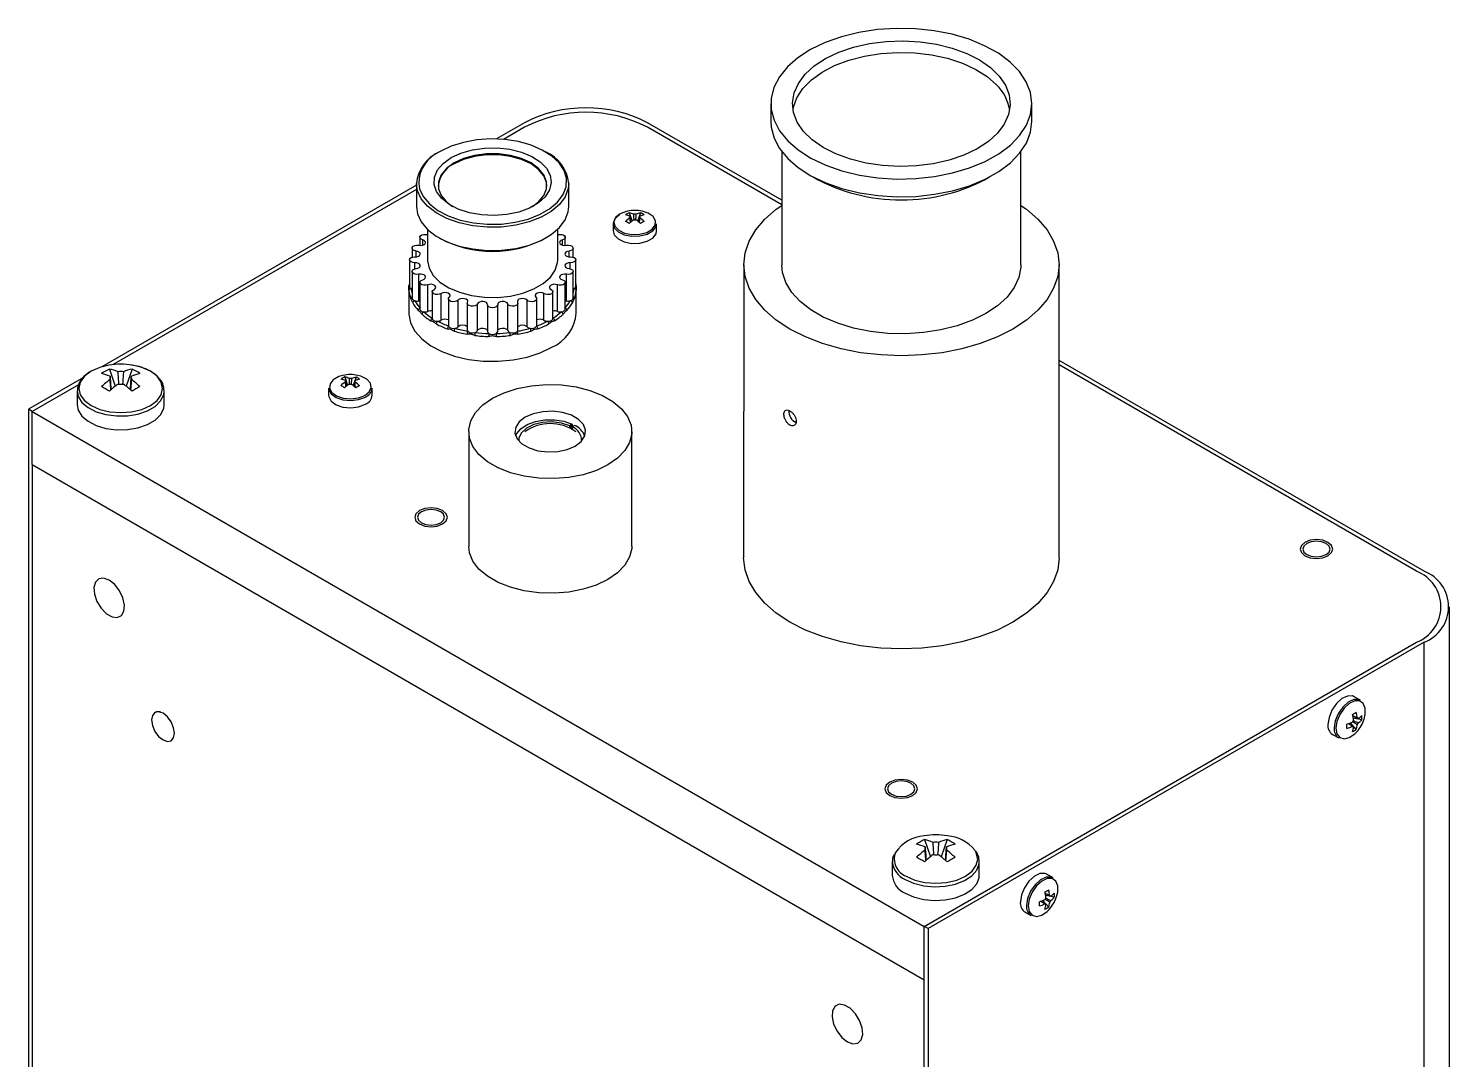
# Model space of a CAD drawing. Header units: millimetres. Extents: x 0 to 841, y 0 to 594.
# Drawn here: x 419.5 to 550.2, y 216.5 to 311.3 of the extents above; entities that cross this region are included whole.
import ezdxf

# ---------------------------------------------------------------- set-up
doc = ezdxf.new("R2010")
doc.units = ezdxf.units.MM

msp = doc.modelspace()

# ---------------------------------------------------------------- linework, layer by layer
at = {"color": 7, "linetype": 'Continuous', "lineweight": 25}
for p, q in [((487.772, 304.369), (487.772, 302.736)), ((511.772, 302.736), (511.772, 304.369)), ((465.11, 302.616), (462.528, 301.126)), ((465.11, 302.208), (463.172, 301.089)), ((465.11, 302.208), (463.172, 301.089)), ((488.772, 295.488), (476.424, 302.616)), ((488.772, 295.079), (476.424, 302.208)), ((488.772, 295.079), (476.424, 302.208)), ((488.772, 299.968), (488.772, 289.566)), ((510.772, 289.565), (510.772, 299.967)), ((455.183, 296.885), (426.237, 280.176)), ((455.183, 297.042), (455.183, 294.919)), ((469.183, 294.919), (469.183, 297.042)), ((455.183, 296.477), (427.304, 280.384)), ((455.183, 296.477), (427.304, 280.384)), ((474.748, 294.342), (475.01, 293.583)), ((475.78, 294.342), (475.518, 293.583)), ((456.183, 292.838), (456.183, 290.02)), ((468.183, 290.02), (468.183, 292.838)), ((473.264, 293.334), (473.264, 292.672)), ((477.264, 292.672), (477.264, 293.334)), ((455.495, 292.092), (455.495, 291.337)), ((468.871, 291.337), (468.871, 292.092)), ((454.777, 291.093), (454.777, 290.258)), ((469.588, 290.258), (469.588, 291.093)), ((454.533, 290.02), (454.533, 287.57)), ((454.777, 288.947), (454.777, 286.497)), ((469.588, 286.497), (469.588, 288.947)), ((469.833, 287.57), (469.833, 290.02)), ((485.272, 289.566), (485.271, 262.62)), ((514.271, 262.619), (514.272, 289.565)), ((455.398, 286.241), (455.398, 288.69)), ((455.495, 287.947), (455.495, 285.498)), ((456.225, 285.272), (456.225, 287.722)), ((468.14, 285.272), (468.14, 287.722)), ((468.871, 285.498), (468.871, 287.947)), ((468.967, 286.241), (468.968, 288.69)), ((454.483, 287.46), (454.483, 285.121)), ((455.398, 286.241), (455.495, 286.253)), ((456.636, 287.089), (456.636, 284.639)), ((457.459, 284.46), (457.459, 286.91)), ((458.123, 286.43), (458.123, 283.98)), ((459.014, 283.861), (459.014, 286.31)), ((465.352, 283.86), (465.352, 286.31)), ((466.243, 283.98), (466.243, 286.43)), ((466.907, 284.46), (466.907, 286.91)), ((467.73, 284.639), (467.73, 287.089)), ((468.871, 286.253), (468.967, 286.241)), ((469.883, 285.12), (469.883, 287.46)), ((459.855, 286.016), (459.855, 283.566)), ((460.785, 283.513), (460.785, 285.963)), ((461.713, 285.875), (461.713, 283.425)), ((462.652, 283.425), (462.652, 285.875)), ((463.581, 283.513), (463.581, 285.963)), ((464.511, 283.566), (464.511, 286.016)), ((426.948, 279.976), (427.49, 278.408)), ((429.026, 279.976), (428.484, 278.409)), ((547.842, 261.387), (514.272, 280.767)), ((547.134, 261.387), (514.272, 280.358)), ((547.134, 261.387), (514.272, 280.358)), ((424.554, 279.204), (419.502, 276.288)), ((424.103, 278.536), (419.855, 276.084)), ((424.103, 278.536), (419.855, 276.084)), ((448.605, 279.246), (448.856, 278.5)), ((449.638, 279.232), (449.363, 278.458)), ((423.987, 277.957), (423.987, 276.696)), ((431.987, 277.957), (431.985, 278.036)), ((431.987, 276.696), (431.987, 277.957)), ((447.101, 278.23), (447.101, 277.569)), ((451.101, 277.569), (451.101, 278.23)), ((419.502, 276.288), (419.5, 163.605)), ((419.855, 276.084), (419.502, 276.288)), ((419.855, 276.084), (501.879, 228.731)), ((419.855, 271.184), (419.855, 276.084)), ((469.505, 274.912), (469.28, 274.764)), ((469.28, 274.601), (469.28, 274.764)), ((469.505, 274.748), (469.28, 274.601)), ((469.505, 274.912), (469.505, 274.748)), ((469.506, 274.65), (469.73, 274.798)), ((469.506, 274.65), (469.506, 274.486)), ((459.985, 274.223), (459.985, 263.689)), ((474.985, 263.689), (474.985, 274.223)), ((419.855, 271.184), (419.854, 168.3)), ((419.855, 271.184), (501.879, 223.832)), ((549.477, 258.098), (549.477, 258.121)), ((550.183, 145.438), (550.185, 258.121)), ((501.879, 228.731), (547.134, 254.856)), ((501.879, 228.731), (547.134, 254.856)), ((547.842, 254.856), (502.233, 228.527)), ((547.84, 142.173), (547.842, 254.856)), ((541.99, 249.521), (541.417, 249.852)), ((541.605, 246.838), (541.078, 247.445)), ((542.121, 247.732), (541.332, 247.885)), ((539.417, 246.388), (539.99, 246.057)), ((501.901, 236.706), (502.443, 235.138)), ((503.979, 236.706), (503.437, 235.138)), ((498.94, 234.687), (498.94, 233.426)), ((498.94, 234.687), (498.941, 234.629)), ((506.94, 233.426), (506.94, 234.687)), ((513.705, 233.194), (513.132, 233.524)), ((513.837, 231.405), (513.048, 231.557)), ((511.133, 230.06), (511.705, 229.73)), ((513.32, 230.51), (512.794, 231.117)), ((501.878, 116.048), (501.879, 228.731)), ((502.233, 228.527), (501.879, 228.731)), ((502.233, 228.527), (502.231, 115.844))]:
    msp.add_line(p, q, dxfattribs=at)
at = {"color": 8, "linetype": 'Continuous', "lineweight": 25}
for p, q in [((476.424, 302.208), (476.424, 302.208)), ((468.948, 297.603), (468.799, 298.112)), ((455.757, 291.363), (455.757, 291.849)), ((468.609, 291.363), (468.609, 291.849)), ((455.155, 290.295), (455.155, 290.827)), ((469.21, 290.295), (469.21, 290.827)), ((455.033, 289.188), (455.033, 289.749)), ((469.332, 289.188), (469.332, 289.749)), ((547.134, 254.856), (547.134, 254.856))]:
    msp.add_line(p, q, dxfattribs=at)
at = {"color": 7, "linetype": 'Continuous', "lineweight": 25, "flags": 128}
for points in [[(491.424, 309.346), (490.258, 308.591), (489.294, 307.746), (488.554, 306.829), (488.053, 305.86), (487.802, 304.859), (487.806, 303.848), (488.065, 302.848), (488.574, 301.88), (489.321, 300.965), (490.291, 300.123), (491.463, 299.371), (492.812, 298.726), (494.309, 298.201), (495.923, 297.808), (497.619, 297.554), (499.361, 297.446), (501.111, 297.485), (502.833, 297.671), (504.49, 298), (506.046, 298.464), (507.469, 299.054), (508.727, 299.758), (509.795, 300.56), (510.649, 301.443), (511.271, 302.388), (511.648, 303.376), (511.772, 304.385), (511.64, 305.393), (511.256, 306.38), (510.626, 307.324), (509.765, 308.204), (508.691, 309.003), (507.427, 309.704), (506, 310.29), (504.441, 310.751), (502.781, 311.075), (501.058, 311.257), (499.307, 311.291), (497.566, 311.179), (495.872, 310.921), (494.261, 310.523), (492.768, 309.994), (491.424, 309.346)], [(492.808, 308.52), (494.019, 309.098), (495.371, 309.559), (496.832, 309.893), (498.365, 310.09), (499.932, 310.147), (501.496, 310.061), (503.017, 309.836), (504.459, 309.475), (505.785, 308.989), (506.963, 308.389), (507.964, 307.69), (508.763, 306.91), (509.34, 306.066), (509.683, 305.181), (509.781, 304.276), (509.632, 303.374), (509.241, 302.496), (508.617, 301.663), (507.775, 300.898), (506.736, 300.218), (505.525, 299.64), (504.173, 299.179), (502.712, 298.845), (501.179, 298.648), (499.612, 298.591), (498.048, 298.677), (496.527, 298.903), (495.085, 299.263), (493.759, 299.749), (492.581, 300.349), (491.581, 301.048), (490.781, 301.829), (490.204, 302.672), (489.862, 303.557), (489.763, 304.462), (489.912, 305.365), (490.303, 306.243), (490.927, 307.075), (491.769, 307.84), (492.808, 308.52)], [(489.809, 303.812), (489.85, 304.037), (490.167, 304.924), (490.721, 305.772), (491.497, 306.559), (492.477, 307.266), (493.637, 307.877), (494.948, 308.374), (496.378, 308.748), (497.891, 308.987), (499.45, 309.088), (501.018, 309.046), (502.555, 308.863), (504.023, 308.543), (505.387, 308.095), (506.612, 307.529), (507.669, 306.859), (508.531, 306.103)], [(487.772, 302.736), (487.806, 302.215), (488.065, 301.215), (488.574, 300.247), (489.321, 299.332), (490.291, 298.49), (491.463, 297.738), (492.812, 297.093), (494.309, 296.568), (495.923, 296.175), (497.619, 295.921), (499.361, 295.813), (501.111, 295.852), (502.833, 296.038), (504.49, 296.367), (506.046, 296.831), (507.469, 297.421), (508.727, 298.125), (509.795, 298.927), (510.649, 299.81), (511.271, 300.755), (511.648, 301.743), (511.772, 302.736)], [(468.799, 298.112), (468.751, 298.221), (468.299, 298.921), (467.627, 299.558), (466.757, 300.11), (465.722, 300.557), (464.559, 300.883), (463.311, 301.077), (462.021, 301.13), (460.737, 301.041), (459.506, 300.814), (458.371, 300.456), (457.375, 299.981)], [(458.364, 299.41), (459.275, 299.832), (460.321, 300.132), (461.454, 300.294), (462.621, 300.312), (463.768, 300.185), (464.841, 299.919), (465.789, 299.526), (466.569, 299.024), (467.143, 298.437), (467.486, 297.793), (467.581, 297.121), (467.423, 296.453), (467.021, 295.82), (466.392, 295.252), (465.566, 294.776), (464.582, 294.413), (463.486, 294.18), (462.329, 294.089), (461.165, 294.144), (460.049, 294.342), (459.033, 294.674), (458.163, 295.124), (457.482, 295.671), (457.021, 296.29), (456.801, 296.952), (456.832, 297.626), (457.114, 298.28), (457.633, 298.884), (458.364, 299.41)], [(465.855, 294.92), (466.416, 295.343), (466.902, 295.925), (467.151, 296.556), (467.151, 297.202), (466.902, 297.832), (466.416, 298.414), (465.718, 298.92), (464.843, 299.323), (463.834, 299.603), (462.743, 299.747), (461.623, 299.747), (460.531, 299.603), (459.523, 299.323), (458.647, 298.92)], [(467.183, 296.797), (467.151, 297.12), (466.902, 297.75), (466.416, 298.333), (465.718, 298.838), (464.843, 299.241), (463.834, 299.522), (462.743, 299.665), (461.623, 299.665), (460.531, 299.522), (459.523, 299.241), (458.647, 298.838)], [(458.647, 298.92), (457.949, 298.415), (457.463, 297.832), (457.214, 297.202), (457.214, 296.556), (457.463, 295.926), (457.949, 295.343), (458.511, 294.92)], [(455.389, 297.035), (455.477, 296.555), (455.812, 295.834), (456.376, 295.162), (457.151, 294.565), (458.108, 294.063), (459.212, 293.674), (460.423, 293.414), (461.698, 293.29), (462.99, 293.308), (464.253, 293.466), (465.442, 293.76), (466.512, 294.178), (467.426, 294.706), (468.151, 295.324), (468.66, 296.01), (468.935, 296.739), (468.966, 297.485), (468.948, 297.603)], [(455.183, 294.919), (455.28, 294.249), (455.624, 293.507), (456.206, 292.816), (457.003, 292.201), (457.988, 291.684), (459.124, 291.284), (460.371, 291.016), (461.683, 290.888), (463.014, 290.907), (464.314, 291.07), (465.538, 291.372), (466.64, 291.803), (467.581, 292.346), (468.327, 292.982), (468.85, 293.689), (469.133, 294.439), (469.183, 294.919)], [(473.85, 294.15), (473.435, 293.8), (473.266, 293.387), (473.368, 292.967), (473.725, 292.596), (474.291, 292.325), (474.988, 292.19), (475.722, 292.21), (476.394, 292.381), (476.914, 292.681), (477.211, 293.069), (477.264, 293.334)], [(510.772, 295.019), (511.275, 294.661), (512.329, 293.751), (513.168, 292.769), (513.778, 291.732), (514.148, 290.658), (514.272, 289.565), (514.148, 288.473), (513.778, 287.399), (513.168, 286.362), (512.329, 285.38), (511.275, 284.47), (510.025, 283.647), (508.599, 282.925), (507.022, 282.316), (505.321, 281.832), (503.525, 281.48), (501.664, 281.267), (499.772, 281.195), (497.879, 281.267), (496.019, 281.48), (494.223, 281.832), (492.522, 282.317), (490.945, 282.925), (489.519, 283.647), (488.268, 284.47), (487.214, 285.38), (486.376, 286.362), (485.766, 287.399), (485.396, 288.473), (485.272, 289.566), (485.396, 290.658), (485.766, 291.732), (486.376, 292.769), (487.214, 293.751), (488.268, 294.661), (488.772, 295.02)], [(455.398, 291.349), (455.572, 291.335), (455.743, 291.359), (455.886, 291.418), (455.983, 291.502), (456.019, 291.602), (455.988, 291.702), (455.897, 291.788), (455.757, 291.849)], [(455.757, 291.849), (455.606, 291.917), (455.515, 292.014), (455.498, 292.123), (455.558, 292.228), (455.685, 292.31), (455.858, 292.356), (456.048, 292.359), (456.183, 292.332)], [(468.183, 292.332), (468.317, 292.359), (468.508, 292.356), (468.681, 292.31), (468.808, 292.228), (468.868, 292.123), (468.851, 292.014), (468.759, 291.917), (468.609, 291.849), (468.609, 291.849)], [(468.609, 291.849), (468.469, 291.788), (468.377, 291.702), (468.347, 291.602), (468.383, 291.502), (468.479, 291.418), (468.623, 291.359), (468.794, 291.335), (468.968, 291.349)], [(473.264, 292.672), (473.368, 292.305), (473.725, 291.935), (474.291, 291.664), (474.988, 291.529), (475.722, 291.548), (476.394, 291.72), (476.914, 292.02), (477.211, 292.408), (477.264, 292.672)], [(455.033, 289.749), (454.844, 289.765), (454.681, 289.822), (454.572, 289.912), (454.533, 290.02), (454.572, 290.128), (454.681, 290.218), (454.844, 290.275), (455.033, 290.29)], [(455.155, 290.827), (454.98, 290.87), (454.848, 290.95), (454.783, 291.053), (454.793, 291.163), (454.879, 291.261), (455.026, 291.332), (455.209, 291.363), (455.398, 291.349)], [(455.033, 290.29), (455.207, 290.303), (455.362, 290.351), (455.474, 290.429), (455.529, 290.526), (455.519, 290.627), (455.446, 290.719), (455.318, 290.789), (455.155, 290.827)], [(469.21, 290.827), (469.047, 290.789), (468.92, 290.719), (468.846, 290.627), (468.836, 290.525), (468.891, 290.429), (469.004, 290.351), (469.158, 290.303), (469.332, 290.29)], [(468.968, 291.349), (469.157, 291.363), (469.34, 291.332), (469.486, 291.261), (469.572, 291.163), (469.583, 291.053), (469.517, 290.949), (469.386, 290.87), (469.21, 290.827)], [(469.332, 290.29), (469.521, 290.275), (469.684, 290.218), (469.794, 290.128), (469.833, 290.02), (469.794, 289.912), (469.684, 289.822), (469.521, 289.765), (469.332, 289.749)], [(455.398, 288.69), (455.209, 288.677), (455.026, 288.708), (454.879, 288.779), (454.793, 288.877), (454.783, 288.987), (454.848, 289.09), (454.98, 289.17), (455.155, 289.213)], [(455.155, 289.213), (455.318, 289.251), (455.446, 289.321), (455.519, 289.413), (455.529, 289.514), (455.474, 289.611), (455.362, 289.688), (455.207, 289.737), (455.033, 289.749)], [(456.183, 290.02), (456.185, 289.932), (456.338, 289.237), (456.731, 288.574), (457.347, 287.97), (458.16, 287.45), (459.139, 287.035), (460.242, 286.742), (461.425, 286.584), (462.638, 286.566), (463.833, 286.69), (464.961, 286.95), (465.974, 287.335), (466.833, 287.831), (467.501, 288.416), (467.951, 289.067), (468.165, 289.757), (468.183, 290.02)], [(469.332, 289.749), (469.158, 289.737), (469.004, 289.688), (468.891, 289.61), (468.836, 289.514), (468.846, 289.413), (468.92, 289.321), (469.047, 289.251), (469.21, 289.213)], [(469.21, 289.213), (469.386, 289.17), (469.517, 289.09), (469.583, 288.987), (469.572, 288.877), (469.486, 288.778), (469.34, 288.708), (469.157, 288.677), (468.968, 288.69)], [(510.772, 289.565), (510.764, 289.328), (510.58, 288.385), (510.155, 287.468), (509.497, 286.598), (508.622, 285.795), (507.55, 285.075), (506.304, 284.456), (504.912, 283.951), (503.405, 283.572), (501.817, 283.326), (500.183, 283.22), (498.54, 283.255), (496.925, 283.432), (495.373, 283.745), (493.92, 284.189), (492.597, 284.752), (491.434, 285.424), (490.458, 286.187), (489.69, 287.026), (489.147, 287.922), (488.841, 288.855), (488.772, 289.566)], [(455.757, 288.19), (455.897, 288.252), (455.988, 288.338), (456.019, 288.438), (455.983, 288.537), (455.886, 288.622), (455.743, 288.681), (455.572, 288.704), (455.398, 288.69)], [(456.225, 287.722), (456.048, 287.681), (455.858, 287.683), (455.685, 287.73), (455.558, 287.812), (455.498, 287.916), (455.515, 288.026), (455.606, 288.123), (455.757, 288.19)], [(456.796, 287.293), (456.904, 287.373), (456.954, 287.47), (456.938, 287.571), (456.859, 287.662), (456.728, 287.729), (456.563, 287.764), (456.387, 287.761), (456.225, 287.722)], [(468.14, 287.722), (467.978, 287.761), (467.803, 287.764), (467.638, 287.729), (467.507, 287.661), (467.428, 287.571), (467.412, 287.47), (467.462, 287.373), (467.57, 287.293)], [(468.609, 288.19), (468.759, 288.123), (468.851, 288.026), (468.868, 287.916), (468.808, 287.812), (468.681, 287.729), (468.508, 287.683), (468.317, 287.68), (468.14, 287.722)], [(468.968, 288.69), (468.794, 288.704), (468.623, 288.68), (468.479, 288.622), (468.383, 288.537), (468.347, 288.438), (468.377, 288.338), (468.469, 288.251), (468.609, 288.19)], [(457.459, 286.91), (457.306, 286.844), (457.121, 286.818), (456.933, 286.837), (456.773, 286.897), (456.669, 286.989), (456.636, 287.098), (456.681, 287.205), (456.796, 287.293)], [(458.202, 286.581), (458.271, 286.674), (458.275, 286.775), (458.214, 286.871), (458.098, 286.946), (457.941, 286.992), (457.766, 287.001), (457.597, 286.972), (457.459, 286.91)], [(459.014, 286.31), (458.896, 286.223), (458.729, 286.171), (458.539, 286.161), (458.358, 286.195), (458.215, 286.269), (458.135, 286.369), (458.131, 286.479), (458.202, 286.581)], [(459.88, 286.103), (459.904, 286.204), (459.863, 286.302), (459.762, 286.385), (459.615, 286.441), (459.443, 286.461), (459.27, 286.444), (459.12, 286.391), (459.014, 286.31)], [(465.352, 286.31), (465.246, 286.391), (465.096, 286.444), (464.923, 286.461), (464.751, 286.441), (464.604, 286.385), (464.503, 286.302), (464.462, 286.204), (464.486, 286.103)], [(466.163, 286.581), (466.235, 286.479), (466.23, 286.368), (466.15, 286.269), (466.008, 286.195), (465.827, 286.161), (465.637, 286.171), (465.469, 286.223), (465.352, 286.31)], [(466.907, 286.91), (466.768, 286.972), (466.6, 287.001), (466.425, 286.992), (466.268, 286.946), (466.151, 286.871), (466.091, 286.775), (466.095, 286.674), (466.163, 286.581)], [(467.57, 287.293), (467.685, 287.205), (467.729, 287.098), (467.697, 286.989), (467.592, 286.897), (467.433, 286.837), (467.245, 286.818), (467.059, 286.844), (466.907, 286.91)], [(454.483, 285.121), (454.485, 285.021), (454.639, 284.229), (455.036, 283.466), (455.663, 282.756), (456.499, 282.122), (457.518, 281.584), (458.687, 281.16), (459.968, 280.863), (461.321, 280.703), (462.701, 280.686), (464.064, 280.81), (465.367, 281.073), (466.568, 281.467), (467.627, 281.977)], [(455.495, 285.498), (455.497, 285.47), (455.517, 285.414), (455.558, 285.362), (455.616, 285.316), (455.69, 285.278), (455.776, 285.249), (455.87, 285.232)], [(460.785, 285.963), (460.71, 285.862), (460.572, 285.786), (460.393, 285.748), (460.203, 285.754), (460.032, 285.804), (459.91, 285.888), (459.856, 285.994), (459.88, 286.103)], [(461.714, 285.892), (461.693, 285.993), (461.609, 286.082), (461.474, 286.147), (461.307, 286.179), (461.131, 286.173), (460.972, 286.131), (460.851, 286.057), (460.785, 285.963)], [(462.651, 285.892), (462.625, 285.783), (462.526, 285.689), (462.37, 285.626), (462.183, 285.604), (461.996, 285.626), (461.84, 285.689), (461.741, 285.783), (461.714, 285.892)], [(463.581, 285.963), (463.515, 286.057), (463.394, 286.131), (463.234, 286.173), (463.059, 286.179), (462.892, 286.147), (462.757, 286.082), (462.673, 285.993), (462.651, 285.892)], [(464.486, 286.103), (464.509, 285.994), (464.455, 285.888), (464.333, 285.804), (464.163, 285.754), (463.972, 285.748), (463.793, 285.786), (463.655, 285.862), (463.581, 285.963)], [(468.495, 285.232), (468.589, 285.249), (468.676, 285.278), (468.749, 285.316), (468.808, 285.362), (468.848, 285.414), (468.868, 285.47), (468.871, 285.498)], [(456.636, 284.639), (456.641, 284.598), (456.666, 284.543), (456.711, 284.492), (456.773, 284.448), (456.85, 284.412), (456.939, 284.386), (457.035, 284.371), (457.134, 284.369)], [(460.785, 283.513), (460.851, 283.607), (460.972, 283.681), (461.131, 283.724), (461.307, 283.729), (461.474, 283.698), (461.609, 283.633), (461.693, 283.543), (461.713, 283.486)], [(462.652, 283.486), (462.673, 283.543), (462.757, 283.633), (462.892, 283.698), (463.059, 283.729), (463.234, 283.724), (463.393, 283.681), (463.515, 283.607), (463.581, 283.513)], [(467.232, 284.369), (467.331, 284.371), (467.427, 284.386), (467.515, 284.411), (467.592, 284.447), (467.654, 284.492), (467.699, 284.543), (467.724, 284.598), (467.73, 284.639)], [(425.262, 279.767), (424.65, 279.306), (424.265, 278.77), (424.133, 278.194), (424.265, 277.618), (424.65, 277.082), (425.262, 276.621), (426.06, 276.267), (426.99, 276.045), (427.987, 275.969), (428.984, 276.045), (429.914, 276.267), (430.712, 276.621), (431.324, 277.081), (431.709, 277.618), (431.84, 278.194), (431.709, 278.769), (431.324, 279.306), (430.712, 279.767), (429.914, 280.12), (429.061, 280.33)], [(426.913, 280.33), (426.06, 280.12), (425.262, 279.767)], [(462.182, 277.284), (463.247, 277.795), (464.456, 278.183), (465.768, 278.437), (467.139, 278.548), (468.521, 278.511), (469.868, 278.328), (471.135, 278.005), (472.276, 277.554), (473.255, 276.989), (474.037, 276.329), (474.596, 275.599), (474.913, 274.821), (474.977, 274.023), (474.786, 273.231), (474.346, 272.474), (473.673, 271.776), (472.788, 271.161), (471.724, 270.651), (470.514, 270.262), (469.202, 270.008), (467.831, 269.898), (466.449, 269.935), (465.102, 270.118), (463.836, 270.44), (462.694, 270.892), (461.715, 271.457), (460.933, 272.116), (460.374, 272.847), (460.057, 273.625), (459.993, 274.423), (460.184, 275.214), (460.624, 275.972), (461.298, 276.67), (462.182, 277.284)], [(447.101, 278.23), (447.114, 278.098), (447.332, 277.692), (447.788, 277.36), (448.421, 277.145), (449.146, 277.076), (449.866, 277.163), (450.482, 277.395)], [(447.101, 277.569), (447.114, 277.436), (447.331, 277.031), (447.788, 276.698), (448.421, 276.483), (449.146, 276.415), (449.866, 276.502), (450.482, 276.734)], [(423.987, 276.696), (424.083, 276.192), (424.423, 275.647), (424.986, 275.169), (425.739, 274.786), (426.632, 274.523), (427.61, 274.397), (428.613, 274.415), (429.575, 274.576), (430.438, 274.871), (431.147, 275.28), (431.658, 275.779), (431.938, 276.334), (431.987, 276.696)], [(469.783, 272.896), (470.338, 273.324), (470.661, 273.824), (470.727, 274.357), (470.53, 274.878), (470.087, 275.347), (469.433, 275.725), (468.621, 275.981), (467.717, 276.094), (466.794, 276.056), (465.927, 275.869), (465.187, 275.549), (464.633, 275.122), (464.309, 274.622), (464.243, 274.089), (464.44, 273.567), (464.883, 273.098), (465.537, 272.721), (466.349, 272.465), (467.253, 272.351), (468.176, 272.389), (469.043, 272.576), (469.783, 272.896)], [(464.31, 273.822), (464.393, 274.008), (464.776, 274.475), (465.366, 274.864), (466.117, 275.145), (466.973, 275.296), (467.868, 275.306), (468.734, 275.175), (469.505, 274.912)], [(469.28, 274.764), (468.517, 275.014), (467.659, 275.12), (466.785, 275.074), (465.975, 274.878), (465.303, 274.552), (464.832, 274.125), (464.603, 273.636), (464.588, 273.372)], [(457.586, 265.731), (457.912, 266.012), (458.026, 266.343), (457.912, 266.675), (457.586, 266.956), (457.1, 267.143), (456.526, 267.209), (455.952, 267.143), (455.465, 266.956), (455.14, 266.675), (455.026, 266.343), (455.14, 266.012), (455.465, 265.731), (455.952, 265.543), (456.526, 265.477), (457.1, 265.543), (457.586, 265.731)], [(457.41, 265.833), (457.681, 266.067), (457.776, 266.343), (457.681, 266.619), (457.41, 266.854), (457.004, 267.01), (456.526, 267.065), (456.047, 267.01), (455.642, 266.854), (455.371, 266.62), (455.276, 266.343), (455.371, 266.067), (455.642, 265.833), (456.047, 265.677), (456.526, 265.622), (457.004, 265.677), (457.41, 265.833)], [(539.003, 262.816), (539.328, 263.097), (539.442, 263.428), (539.328, 263.759), (539.003, 264.04), (538.516, 264.228), (537.942, 264.294), (537.368, 264.228), (536.881, 264.04), (536.556, 263.759), (536.442, 263.428), (536.556, 263.097), (536.881, 262.816), (537.368, 262.628), (537.942, 262.562), (538.516, 262.628), (539.003, 262.816)], [(538.826, 262.918), (539.097, 263.152), (539.192, 263.428), (539.097, 263.704), (538.826, 263.938), (538.42, 264.095), (537.942, 264.15), (537.464, 264.095), (537.058, 263.938), (536.787, 263.704), (536.692, 263.428), (536.787, 263.152), (537.058, 262.918), (537.464, 262.761), (537.942, 262.706), (538.42, 262.761), (538.826, 262.918)], [(474.985, 263.689), (474.977, 263.489), (474.786, 262.698), (474.346, 261.94), (473.672, 261.242), (472.788, 260.628), (471.723, 260.117), (470.514, 259.729), (469.202, 259.475), (467.831, 259.364), (466.449, 259.401), (465.101, 259.584), (463.835, 259.907), (462.694, 260.358), (461.715, 260.923), (460.933, 261.583), (460.374, 262.313), (460.057, 263.091), (459.985, 263.689)], [(514.271, 262.619), (514.147, 261.527), (513.777, 260.453), (513.168, 259.416), (512.329, 258.434), (511.275, 257.524), (510.025, 256.701), (508.599, 255.979), (507.021, 255.37), (505.32, 254.886), (503.524, 254.534), (501.664, 254.321), (499.771, 254.249), (497.879, 254.321), (496.019, 254.534), (494.223, 254.886), (492.521, 255.371), (490.944, 255.979), (489.518, 256.701), (488.268, 257.524), (487.214, 258.435), (486.375, 259.417), (485.766, 260.453), (485.396, 261.527), (485.271, 262.62), (485.271, 262.62)], [(426.926, 260.57), (426.415, 260.754), (425.973, 260.694), (425.66, 260.395), (425.518, 259.9), (425.566, 259.275), (425.797, 258.604), (426.181, 257.978), (426.666, 257.481), (427.186, 257.181), (427.67, 257.118), (428.055, 257.301), (428.286, 257.705), (428.334, 258.274), (428.192, 258.934), (427.879, 259.594), (427.437, 260.165), (426.926, 260.57)], [(541.417, 249.852), (541.269, 249.915), (540.804, 249.914), (540.286, 249.671), (539.786, 249.218), (539.372, 248.617), (539.098, 247.949), (539.003, 247.304)], [(430.815, 247.71), (430.896, 247.194), (431.126, 246.664), (431.47, 246.2), (431.876, 245.872), (432.281, 245.731), (432.626, 245.798), (432.856, 246.063), (432.936, 246.485), (432.856, 247), (432.626, 247.53), (432.281, 247.995), (431.876, 248.322), (431.47, 248.463), (431.126, 248.396), (430.896, 248.132), (430.815, 247.71)], [(430.815, 247.71), (430.896, 247.194), (431.126, 246.664), (431.47, 246.2), (431.876, 245.872), (432.281, 245.731), (432.626, 245.798), (432.856, 246.063), (432.936, 246.485), (432.856, 247), (432.626, 247.53), (432.281, 247.995), (431.876, 248.322), (431.47, 248.463), (431.126, 248.396), (430.896, 248.132), (430.815, 247.71)], [(541.99, 249.521), (541.842, 249.585), (541.377, 249.584), (540.859, 249.34), (540.359, 248.887), (539.944, 248.286), (539.671, 247.618), (539.575, 246.973)], [(500.819, 240.773), (501.144, 241.054), (501.258, 241.386), (501.144, 241.717), (500.819, 241.998), (500.332, 242.186), (499.758, 242.251), (499.184, 242.186), (498.698, 241.998), (498.372, 241.717), (498.258, 241.386), (498.372, 241.054), (498.698, 240.773), (499.184, 240.586), (499.758, 240.52), (500.332, 240.586), (500.819, 240.773)], [(498.874, 241.896), (498.603, 241.662), (498.508, 241.386), (498.603, 241.109), (498.874, 240.875), (499.28, 240.719), (499.758, 240.664), (500.237, 240.719), (500.642, 240.875), (500.913, 241.109), (501.008, 241.386), (500.913, 241.662), (500.642, 241.896), (500.237, 242.052), (499.758, 242.107), (499.28, 242.052), (498.874, 241.896)], [(500.112, 231.793), (500.904, 231.438), (501.824, 231.208), (502.815, 231.118), (503.813, 231.172), (504.756, 231.368), (505.585, 231.693), (506.249, 232.128), (506.704, 232.643), (506.922, 233.208), (506.94, 233.426)], [(513.132, 233.524), (512.985, 233.587), (512.52, 233.586), (512.002, 233.343), (511.502, 232.89), (511.087, 232.289), (510.814, 231.621), (510.718, 230.976)], [(513.705, 233.194), (513.558, 233.257), (513.092, 233.256), (512.575, 233.012), (512.075, 232.56), (511.66, 231.958), (511.387, 231.29), (511.291, 230.645)], [(494.808, 218.116), (495.319, 217.931), (495.761, 217.992), (496.074, 218.29), (496.216, 218.785), (496.168, 219.41), (495.937, 220.081), (495.553, 220.707), (495.068, 221.204), (494.548, 221.504), (494.064, 221.567), (493.68, 221.384), (493.448, 220.981), (493.4, 220.411), (493.542, 219.752), (493.855, 219.092), (494.297, 218.521), (494.808, 218.116)]]:
    msp.add_lwpolyline(points, dxfattribs=at)
at = {"color": 8, "linetype": 'Continuous', "lineweight": 25, "flags": 128}
for points in [[(469.183, 297.042), (469.133, 296.562), (468.85, 295.812), (468.327, 295.105), (467.581, 294.469), (466.64, 293.926), (465.538, 293.495), (464.314, 293.193), (463.014, 293.03), (461.683, 293.011), (460.371, 293.139), (459.124, 293.407), (457.988, 293.807), (457.003, 294.324), (456.206, 294.939), (455.624, 295.63), (455.28, 296.372), (455.183, 297.042)], [(473.901, 294.238), (473.5, 293.901), (473.338, 293.502), (473.436, 293.097), (473.781, 292.74), (474.326, 292.478), (474.998, 292.348), (475.706, 292.367), (476.354, 292.532), (476.855, 292.822), (477.141, 293.196), (477.174, 293.605), (476.949, 293.993), (476.496, 294.307), (475.942, 294.493)], [(474.586, 294.493), (474.485, 294.469), (473.901, 294.238)], [(448.423, 279.39), (448.049, 279.281), (447.536, 278.998), (447.235, 278.628), (447.185, 278.22), (447.395, 277.829), (447.835, 277.508), (448.445, 277.301), (449.145, 277.235), (449.838, 277.319), (450.432, 277.542), (450.432, 277.542)], [(450.432, 277.542), (450.847, 277.874), (451.025, 278.27), (450.944, 278.676), (450.613, 279.038), (450.079, 279.307), (449.779, 279.39)], [(423.987, 277.96), (424.083, 277.453), (424.423, 276.909), (424.986, 276.43), (425.739, 276.047), (426.632, 275.784), (427.61, 275.658), (428.613, 275.676), (429.575, 275.838), (430.438, 276.132), (431.147, 276.542), (431.658, 277.04), (431.938, 277.596), (431.987, 277.957)], [(542.333, 247.796), (542.432, 248.215), (542.432, 248.794), (542.251, 249.229), (541.913, 249.462), (541.464, 249.461), (540.965, 249.226), (540.483, 248.789), (540.083, 248.21), (539.82, 247.566), (539.728, 246.944), (539.728, 246.944)], [(539.728, 246.944), (539.82, 246.428), (540.083, 246.088), (540.483, 245.97), (540.965, 246.09), (541.464, 246.432), (541.656, 246.623)], [(500.215, 233.351), (501.014, 232.997), (501.943, 232.775), (502.94, 232.699), (503.938, 232.775), (504.867, 232.997), (505.665, 233.351), (506.277, 233.811), (506.662, 234.348), (506.794, 234.924), (506.662, 235.499), (506.528, 235.735)], [(500.112, 233.054), (500.904, 232.699), (501.824, 232.469), (502.815, 232.379), (503.813, 232.433), (504.756, 232.629), (505.585, 232.955), (506.249, 233.389), (506.704, 233.905), (506.922, 234.47), (506.94, 234.706)], [(514.048, 231.468), (514.147, 231.887), (514.147, 232.466), (513.966, 232.901), (513.629, 233.134), (513.18, 233.133), (512.681, 232.898), (512.199, 232.462), (511.799, 231.882), (511.535, 231.238), (511.443, 230.616), (511.443, 230.616)], [(511.443, 230.616), (511.535, 230.1), (511.799, 229.76), (512.199, 229.642), (512.681, 229.762), (513.18, 230.104), (513.371, 230.296)]]:
    msp.add_lwpolyline(points, dxfattribs=at)
at = {"color": 7, "linetype": 'Continuous', "lineweight": 25}
for centre, radius, start, end in [((505.583, 303.091), 4.214, 9.83925, 45.60515), ((470.767, 291.698), 12.296, 62.60922, 117.38953), ((470.767, 291.29), 12.296, 62.60913, 117.38954), ((470.767, 291.29), 12.296, 62.60912, 117.38968), ((458.636, 296.729), 3.467, 113.86527, 174.8134), ((465.728, 296.738), 3.468, 5.02416, 67.38209), ((459.631, 296.586), 2.457, 113.59916, 175.07924), ((499.772, 312.138), 16.621, 240.76312, 299.23523), ((475.686, 292.325), 2.224, 114.94314, 125.05148), ((473.963, 292.074), 2.119, 66.06618, 77.87861), ((475.264, 291.366), 3.2, 77.76748, 102.23084), ((474.303, 292.271), 2.118, 66.06511, 77.88205), ((475.264, 293.437), 0.776, 82.47986, 97.51757), ((476.225, 292.27), 2.119, 102.12059, 113.93294), ((476.565, 292.074), 2.119, 102.12074, 113.93355), ((474.843, 292.326), 2.224, 54.94727, 65.05811), ((477.156, 290.658), 3.988, 125.79039, 133.53553), ((471.267, 287.716), 6.625, 58.30899, 61.6987), ((477.495, 290.463), 3.988, 125.79018, 133.53624), ((474.967, 293.952), 0.155, 157.82465, 202.17792), ((475.264, 294.467), 0.776, 262.47222, 277.5252), ((473.033, 290.462), 3.989, 46.46445, 54.20863), ((475.561, 293.952), 0.155, 337.80849, 22.19409), ((473.372, 290.658), 3.989, 46.4644, 54.20918), ((479.264, 287.711), 6.632, 118.30417, 121.69046), ((462.183, 301.123), 10.327, 241.80615, 298.19219), ((457.104, 287.402), 2.622, 168.7648, 175.3313), ((454.779, 287.599), 0.248, 186.67587, 249.2127), ((469.587, 287.599), 0.248, 290.78169, 353.32859), ((467.259, 287.402), 2.624, 4.66946, 11.22958), ((454.68, 287.177), 0.19, 86.77492, 173.58729), ((457.19, 287.425), 2.708, 184.79715, 200.89747), ((454.947, 287.875), 0.569, 243.23358, 252.64035), ((455.069, 286.549), 0.296, 190.08476, 263.8558), ((455.069, 286.034), 0.223, 98.1251, 174.18338), ((455.248, 287.012), 0.785, 254.4659, 281.03718), ((458.248, 288.05), 3.679, 209.21247, 222.10781), ((466.117, 288.05), 3.679, 317.89251, 330.78664), ((469.118, 287.012), 0.786, 258.96332, 285.5327), ((469.297, 286.549), 0.296, 276.14731, 349.90998), ((469.297, 286.034), 0.223, 5.82144, 81.8699), ((469.419, 287.874), 0.567, 287.3537, 296.78054), ((469.685, 287.177), 0.19, 6.40703, 93.22597), ((467.176, 287.425), 2.708, 339.10061, 355.20589), ((458.144, 287.9), 3.777, 209.21236, 222.10601), ((455.963, 284.987), 0.262, 110.75629, 175.80106), ((459.626, 289.403), 5.893, 228.2528, 237.83461), ((455.965, 285.986), 0.76, 262.88414, 290.0481), ((459.692, 289.515), 5.74, 228.25312, 237.83556), ((456.488, 284.545), 0.773, 78.95387, 109.83336), ((466.144, 285.422), 3.75, 293.29209, 355.38648), ((464.672, 289.516), 5.741, 302.16494, 311.74501), ((467.878, 284.545), 0.774, 70.16752, 101.03963), ((464.739, 289.404), 5.894, 302.16508, 311.74521), ((468.401, 285.986), 0.76, 249.95183, 277.11282), ((468.402, 284.987), 0.262, 4.19235, 69.24709), ((466.222, 287.9), 3.777, 317.8928, 330.78613), ((456.784, 284.399), 0.296, 119.8846, 177.04615), ((457.32, 284.107), 0.321, 125.40754, 177.72702), ((461.03, 291.834), 8.704, 242.415, 249.80134), ((457.127, 285.011), 0.643, 270.57639, 301.01719), ((461.059, 291.881), 8.476, 242.41385, 249.80172), ((457.813, 283.85), 0.706, 63.99408, 120.17917), ((458.412, 283.658), 0.388, 136.15529, 178.80049), ((458.285, 283.981), 0.162, 180.13658, 199.71783), ((458.577, 284.247), 0.548, 215.7532, 287.37929), ((459.097, 283.452), 0.448, 142.65053, 179.2625), ((458.674, 284.196), 0.478, 278.12362, 315.34969), ((461.905, 294.385), 11.121, 253.47, 259.63293), ((459.435, 283.398), 0.626, 47.91542, 132.30629), ((462.461, 294.383), 11.119, 280.36559, 286.5294), ((464.93, 283.398), 0.626, 47.6927, 132.08144), ((465.692, 284.196), 0.478, 224.64768, 261.87882), ((465.788, 284.247), 0.548, 252.61775, 324.24707), ((465.268, 283.452), 0.448, 0.73652, 37.34598), ((463.306, 291.883), 8.478, 290.19844, 297.58404), ((466.083, 283.98), 0.159, 340.12375, 0.0267), ((465.953, 283.658), 0.388, 1.19993, 43.84382), ((466.552, 283.849), 0.707, 59.85528, 115.96799), ((463.336, 291.835), 8.705, 290.19847, 297.58389), ((467.238, 285.011), 0.643, 238.98129, 269.42289), ((467.046, 284.107), 0.321, 2.26803, 54.58873), ((467.582, 284.399), 0.296, 2.95017, 60.11421), ((461.898, 294.405), 11.419, 253.4707, 259.63279), ((460.498, 283.17), 0.655, 155.11716, 179.81501), ((460.041, 283.572), 0.186, 181.63653, 222.79147), ((460.33, 283.954), 0.663, 230.01226, 292.4005), ((461.46, 283.063), 0.92, 162.4829, 179.95507), ((462.173, 296.057), 13.095, 262.84106, 268.46525), ((460.493, 283.649), 0.322, 286.31665, 335.03313), ((462.173, 295.997), 12.756, 262.84155, 268.46486), ((461.935, 283.442), 0.222, 184.34716, 242.24337), ((465.957, 282.967), 4.136, 176.14138, 180.00453), ((462.183, 283.86), 0.708, 240.23947, 299.76003), ((462.431, 283.442), 0.222, 297.74902, 355.65455), ((462.193, 295.992), 12.752, 271.53298, 277.15839), ((458.417, 282.967), 4.126, 359.98891, 3.86081), ((462.193, 296.057), 13.095, 271.53358, 277.15764), ((463.873, 283.649), 0.322, 204.96576, 253.68422), ((464.035, 283.954), 0.663, 247.5981, 309.98649), ((462.905, 283.063), 0.92, 0.04531, 17.5142), ((464.327, 283.571), 0.184, 316.95613, 358.61549), ((463.867, 283.17), 0.655, 0.18919, 24.87719), ((462.467, 294.404), 11.419, 280.36629, 286.52852), ((428.833, 275.869), 4.52, 114.65892, 125.33516), ((427.987, 273.919), 6.5, 80.49082, 99.5075), ((426.071, 275.823), 4.245, 66.88404, 78.07951), ((427.987, 278.018), 1.727, 81.69502, 98.30428), ((429.903, 275.823), 4.244, 101.92031, 113.11592), ((427.14, 275.869), 4.52, 54.66461, 65.34005), ((425.342, 275.402), 4.246, 66.88522, 78.07834), ((431.858, 272.437), 8.175, 126.37951, 133.60794), ((432.586, 272.017), 8.174, 126.37874, 133.60856), ((427.326, 279.163), 0.348, 155.57668, 204.42227), ((427.987, 280.307), 1.727, 261.69349, 278.30511), ((423.387, 272.016), 8.176, 46.39229, 53.62033), ((430.631, 275.404), 4.243, 101.91829, 113.11778), ((428.648, 279.163), 0.348, 335.57605, 24.4229), ((424.118, 272.439), 8.172, 46.39035, 53.62227), ((450.922, 275.52), 3.983, 124.64132, 132.45302), ((444.927, 272.62), 6.709, 57.16531, 60.47289), ((449.521, 277.171), 2.268, 113.82527, 123.85577), ((447.788, 277.049), 2.06, 64.88246, 76.82578), ((449.101, 276.263), 3.2, 77.76748, 102.23084), ((451.254, 275.319), 3.984, 124.64194, 132.4524), ((448.136, 277.241), 2.059, 64.87945, 76.82817), ((448.804, 278.849), 0.156, 155.49201, 199.82798), ((449.101, 279.364), 0.776, 261.6964, 276.74141), ((449.101, 278.335), 0.776, 81.69647, 96.74485), ((446.789, 275.4), 3.996, 45.36334, 53.03653), ((450.057, 277.093), 2.18, 101.09886, 112.78007), ((449.398, 278.849), 0.155, 335.49252, 19.83751), ((447.135, 275.589), 3.999, 45.3662, 53.03366), ((450.388, 276.893), 2.179, 101.09677, 112.78084), ((452.932, 272.599), 6.557, 117.10819, 120.57367), ((448.679, 277.273), 2.18, 53.72228, 63.91278), ((419.856, 266.491), 13.464, 58.21334, 61.79275), ((436.118, 266.491), 13.464, 118.20754, 121.78672), ((450.141, 278.295), 0.962, 290.73182, 356.14834), ((450.141, 277.634), 0.962, 290.73259, 356.14791), ((490.562, 276.085), 1.132, 175.52759, 245.40138), ((467.485, 270.959), 4, 54.1512, 125.84712), ((468.036, 271.86), 3.01, 60.77291, 65.58876), ((468.009, 271.5), 3.576, 63.72321, 65.27873), ((468.972, 273.345), 1.41, 1.12254, 67.75658), ((468.977, 273.149), 1.813, 21.79885, 65.44137), ((545.895, 258.121), 3.493, 290.78306, 69.21657), ((545.895, 258.121), 3.493, 290.78291, 69.21709), ((546.602, 258.121), 3.493, 290.78278, 69.21666), ((538.125, 254.059), 6.624, 298.30255, 301.69284), ((537.725, 247.488), 3.991, 5.79478, 13.53606), ((539.935, 247.174), 0.941, 172.07666, 236.61162), ((539.618, 251.158), 3.99, 286.46236, 294.20507), ((534.134, 247.136), 6.618, 358.30311, 1.69689), ((539.618, 250.767), 3.99, 286.46264, 294.20478), ((541.971, 247.223), 0.776, 142.47978, 157.52107), ((541.377, 247.223), 0.155, 217.81663, 262.18033), ((537.389, 247.293), 3.988, 5.7905, 13.53791), ((539.247, 247.293), 2.121, 342.12914, 353.93553), ((539.587, 247.489), 2.12, 342.12712, 353.93755), ((539.285, 248.773), 3.2, 317.79225, 342.21229), ((541.674, 247.737), 0.155, 37.80865, 82.17803), ((541.079, 247.737), 0.776, 322.48103, 337.51983), ((540.55, 249.546), 2.119, 306.05841, 317.8729), ((540.549, 249.154), 2.12, 306.06107, 317.87024), ((539.906, 247.928), 2.223, 354.94325, 5.05675), ((540.508, 246.843), 0.941, 172.07496, 236.61251), ((540.326, 248.661), 2.226, 294.94854, 305.04685), ((502.141, 233.556), 3.515, 94.47271, 145.81776), ((503.787, 232.599), 4.52, 114.66042, 125.336), ((502.94, 230.649), 6.5, 80.49082, 99.5075), ((501.024, 232.553), 4.245, 66.88415, 78.07927), ((504.856, 232.553), 4.244, 101.92043, 113.11663), ((502.093, 232.598), 4.521, 54.66584, 65.34025), ((503.679, 233.376), 3.699, 39.62207, 84.79954), ((500.296, 232.133), 4.244, 66.88401, 78.07978), ((506.813, 229.165), 8.178, 126.38086, 133.60739), ((507.539, 228.747), 8.174, 126.3801, 133.60942), ((502.28, 235.893), 0.348, 155.57988, 204.42432), ((502.94, 234.748), 1.727, 81.69404, 98.30596), ((502.94, 237.037), 1.727, 261.69433, 278.30497), ((498.341, 228.747), 8.174, 46.39152, 53.62098), ((505.584, 232.133), 4.244, 101.9198, 113.11725), ((503.601, 235.892), 0.348, 335.57278, 24.43141), ((499.07, 229.168), 8.174, 46.39141, 53.62132), ((494.809, 223.221), 13.464, 58.21337, 61.79272), ((511.07, 223.224), 13.46, 118.20738, 121.78761), ((500.861, 233.567), 1.926, 184.20756, 247.1129), ((513.687, 230.895), 0.776, 142.47397, 157.52689), ((509.839, 237.734), 6.628, 298.30338, 301.69201), ((509.106, 230.965), 3.986, 5.79041, 13.54042), ((509.442, 231.161), 3.989, 5.79225, 13.53615), ((511.001, 232.445), 3.2, 317.79225, 342.21229), ((513.39, 231.41), 0.155, 37.80596, 82.18329), ((512.265, 233.218), 2.12, 306.06093, 317.87038), ((512.265, 232.826), 2.12, 306.06093, 317.87038), ((511.619, 231.6), 2.227, 354.95076, 5.04924), ((511.651, 230.846), 0.941, 172.07771, 236.60838), ((512.223, 230.516), 0.941, 172.08178, 236.6065), ((511.335, 234.829), 3.988, 286.45939, 294.20543), ((505.839, 230.808), 6.628, 358.30575, 1.69425), ((511.334, 234.439), 3.99, 286.46118, 294.20365), ((513.093, 230.895), 0.155, 217.80356, 262.18569), ((510.962, 230.965), 2.121, 342.12953, 353.93226), ((512.043, 232.331), 2.224, 294.94206, 305.05334), ((511.302, 231.161), 2.121, 342.13042, 353.93358), ((512.796, 231.409), 0.776, 322.47558, 337.52614)]:
    msp.add_arc(centre, radius, start, end, dxfattribs=at)
at = {"color": 8, "linetype": 'Continuous', "lineweight": 25}
for centre, radius, start, end in [((458.612, 297.006), 3.222, 112.57362, 179.4714), ((454.634, 287.613), 0.143, 135.14278, 179.14737), ((469.732, 287.613), 0.143, 0.8286, 44.86818), ((454.853, 286.445), 0.194, 113.04028, 175.89766), ((457.27, 287.58), 2.588, 184.71104, 195.58748), ((467.095, 287.58), 2.588, 344.41369, 355.28859), ((469.512, 286.445), 0.194, 4.08928, 66.97136), ((455.586, 285.347), 0.246, 111.87083, 175.15029), ((468.779, 285.346), 0.246, 4.84561, 68.12629), ((500.798, 234.925), 1.678, 158.8279, 249.68837), ((500.875, 234.843), 1.945, 186.3272, 246.90696)]:
    msp.add_arc(centre, radius, start, end, dxfattribs=at)
at = {"color": 7, "linetype": 'Continuous', "lineweight": 25}
for points, knots in [([(475.199, 293.694), (475.19, 293.819), (475.177, 293.99), (475.166, 294.161), (475.163, 294.207)], [0, 0, 0, 0, 0.72961117, 1, 1, 1, 1]), ([(475.366, 294.207), (475.363, 294.161), (475.351, 293.99), (475.339, 293.82), (475.33, 293.695)], [0, 0, 0, 0, 0.2712643, 1, 1, 1, 1]), ([(474.823, 294.011), (474.826, 293.965), (474.839, 293.778), (474.853, 293.59), (474.863, 293.449)], [0, 0, 0, 0, 0.2471401, 1, 1, 1, 1]), ([(474.858, 293.445), (474.849, 293.552), (474.837, 293.701), (474.826, 293.851), (474.823, 293.894)], [0, 0, 0, 0, 0.7159459, 1, 1, 1, 1]), ([(475.665, 293.449), (475.676, 293.59), (475.689, 293.778), (475.702, 293.965), (475.705, 294.011)], [0, 0, 0, 0, 0.7528582, 1, 1, 1, 1]), ([(475.705, 293.894), (475.702, 293.851), (475.691, 293.701), (475.679, 293.552), (475.671, 293.445)], [0, 0, 0, 0, 0.2840658, 1, 1, 1, 1]), ([(454.491, 287.199), (454.489, 287.24), (454.484, 287.32), (454.482, 287.48), (454.484, 287.529), (454.489, 287.588), (454.491, 287.615)], [0, 0, 0, 0, 0.2512195, 0.4839578, 0.7642121, 1, 1, 1, 1]), ([(469.874, 287.615), (469.877, 287.587), (469.881, 287.532), (469.883, 287.481), (469.882, 287.322), (469.877, 287.237), (469.874, 287.198)], [0, 0, 0, 0, 0.2512232, 0.4839476, 0.7641974, 1, 1, 1, 1]), ([(454.847, 286.057), (454.829, 286.097), (454.794, 286.174), (454.745, 286.33), (454.7, 286.375), (454.672, 286.433), (454.66, 286.459)], [0, 0, 0, 0, 0.2512115, 0.4839554, 0.7642093, 1, 1, 1, 1]), ([(469.706, 286.459), (469.692, 286.431), (469.666, 286.378), (469.621, 286.331), (469.573, 286.175), (469.536, 286.094), (469.519, 286.056)], [0, 0, 0, 0, 0.2512123, 0.4839569, 0.7642115, 1, 1, 1, 1]), ([(455.702, 285.006), (455.67, 285.043), (455.607, 285.112), (455.514, 285.258), (455.426, 285.293), (455.368, 285.344), (455.341, 285.367)], [0, 0, 0, 0, 0.2512174, 0.4839565, 0.7642095, 1, 1, 1, 1]), ([(469.024, 285.367), (468.996, 285.343), (468.942, 285.295), (468.852, 285.258), (468.761, 285.114), (468.694, 285.04), (468.663, 285.006)], [0, 0, 0, 0, 0.2512049, 0.4839526, 0.7642028, 1, 1, 1, 1]), ([(456.999, 284.12), (456.955, 284.15), (456.868, 284.209), (456.738, 284.337), (456.612, 284.356), (456.527, 284.396), (456.489, 284.415)], [0, 0, 0, 0, 0.2512188, 0.4839543, 0.7642048, 1, 1, 1, 1]), ([(458.65, 283.457), (458.596, 283.48), (458.492, 283.524), (458.333, 283.631), (458.178, 283.628), (458.073, 283.654), (458.024, 283.666)], [0, 0, 0, 0, 0.2512175, 0.483957, 0.7642098, 1, 1, 1, 1]), ([(466.341, 283.666), (466.29, 283.653), (466.191, 283.63), (466.034, 283.631), (465.877, 283.525), (465.766, 283.479), (465.716, 283.457)], [0, 0, 0, 0, 0.251212, 0.4839594, 0.7642131, 1, 1, 1, 1]), ([(467.877, 284.414), (467.835, 284.395), (467.756, 284.358), (467.629, 284.338), (467.5, 284.21), (467.408, 284.148), (467.366, 284.12)], [0, 0, 0, 0, 0.25121185, 0.48395474, 0.76419213, 1, 1, 1, 1]), ([(460.541, 283.064), (460.481, 283.078), (460.367, 283.106), (460.191, 283.187), (460.017, 283.16), (459.898, 283.168), (459.843, 283.172)], [0, 0, 0, 0, 0.2512247, 0.4839611, 0.7642093, 1, 1, 1, 1]), ([(462.544, 282.967), (462.483, 282.972), (462.366, 282.982), (462.184, 283.035), (462.004, 282.981), (461.879, 282.971), (461.822, 282.967)], [0, 0, 0, 0, 0.2512126, 0.4839556, 0.7642021, 1, 1, 1, 1]), ([(464.522, 283.172), (464.464, 283.168), (464.352, 283.16), (464.177, 283.187), (464.002, 283.106), (463.88, 283.077), (463.825, 283.064)], [0, 0, 0, 0, 0.2512222, 0.4839597, 0.7642082, 1, 1, 1, 1]), ([(425.233, 279.755), (425.115, 279.681), (424.772, 279.468), (424.357, 279.052), (424.04, 278.513), (424.013, 278.139), (424, 277.959)], [0, 0, 0, 0, 0.1615514, 0.4690295, 0.7434155, 1, 1, 1, 1]), ([(427.817, 278.583), (427.795, 278.892), (427.768, 279.274), (427.742, 279.654), (427.737, 279.727)], [0, 0, 0, 0, 0.8093138, 1, 1, 1, 1]), ([(428.236, 279.727), (428.231, 279.654), (428.206, 279.275), (428.179, 278.896), (428.157, 278.589)], [0, 0, 0, 0, 0.1916206, 1, 1, 1, 1]), ([(431.962, 278.05), (431.95, 278.194), (431.924, 278.534), (431.631, 279.031), (431.153, 279.514), (430.49, 279.913), (429.752, 280.201), (429.213, 280.292), (428.978, 280.331)], [0, 0, 0, 0, 0.1276739, 0.301399, 0.4799046, 0.6653336, 0.8538748, 1, 1, 1, 1]), ([(427.009, 279.307), (427.014, 279.234), (427.042, 278.819), (427.072, 278.403), (427.096, 278.06)], [0, 0, 0, 0, 0.1749528, 1, 1, 1, 1]), ([(427.082, 278.049), (427.063, 278.305), (427.038, 278.628), (427.014, 278.952), (427.009, 279.019)], [0, 0, 0, 0, 0.7931939, 1, 1, 1, 1]), ([(428.878, 278.06), (428.902, 278.403), (428.932, 278.819), (428.96, 279.234), (428.965, 279.307)], [0, 0, 0, 0, 0.8250434, 1, 1, 1, 1]), ([(428.965, 279.019), (428.96, 278.952), (428.936, 278.628), (428.911, 278.305), (428.891, 278.049)], [0, 0, 0, 0, 0.206813, 1, 1, 1, 1]), ([(448.692, 278.36), (448.684, 278.463), (448.672, 278.608), (448.661, 278.754), (448.658, 278.797)], [0, 0, 0, 0, 0.7080744, 1, 1, 1, 1]), ([(448.663, 278.914), (448.666, 278.868), (448.678, 278.685), (448.691, 278.502), (448.701, 278.366)], [0, 0, 0, 0, 0.2536341, 1, 1, 1, 1]), ([(449.045, 278.595), (449.037, 278.719), (449.025, 278.889), (449.013, 279.059), (449.01, 279.105)], [0, 0, 0, 0, 0.72771849, 1, 1, 1, 1]), ([(449.213, 279.102), (449.21, 279.056), (449.198, 278.886), (449.185, 278.716), (449.176, 278.592)], [0, 0, 0, 0, 0.2715127, 1, 1, 1, 1]), ([(449.503, 278.325), (449.513, 278.471), (449.528, 278.664), (449.541, 278.856), (449.544, 278.902)], [0, 0, 0, 0, 0.7593855, 1, 1, 1, 1]), ([(449.54, 278.785), (449.537, 278.742), (449.525, 278.588), (449.514, 278.435), (449.505, 278.323)], [0, 0, 0, 0, 0.2761437, 1, 1, 1, 1]), ([(490.1, 275.164), (490.093, 275.241), (490.08, 275.394), (489.978, 275.643), (489.829, 275.871), (489.646, 276.058), (489.452, 276.181), (489.269, 276.227), (489.117, 276.191), (489.011, 276.076), (488.962, 275.893), (488.973, 275.662), (489.044, 275.411), (489.168, 275.167), (489.333, 274.96), (489.523, 274.813), (489.715, 274.743), (489.888, 274.758), (490.021, 274.856), (490.09, 275.002), (490.097, 275.119), (490.1, 275.164)], [0, 0, 0, 0, 0.0536333, 0.1072643, 0.1609463, 0.214662, 0.268323, 0.3219254, 0.3755571, 0.429261, 0.482966, 0.5365995, 0.5902011, 0.6438593, 0.6975756, 0.7512594, 0.8048725, 0.858486, 0.9121695, 0.9658852, 1, 1, 1, 1]), ([(431.159, 248.411), (431.174, 248.421), (431.287, 248.492), (431.446, 248.517), (431.597, 248.477), (431.612, 248.473)], [0, 0, 0, 0, 0.1257903, 0.9096036, 1, 1, 1, 1]), ([(541.254, 247.127), (541.219, 247.151), (541.095, 247.236), (540.971, 247.321), (540.883, 247.382)], [0, 0, 0, 0, 0.2839806, 1, 1, 1, 1]), ([(540.889, 247.384), (541.006, 247.305), (541.162, 247.199), (541.317, 247.095), (541.356, 247.069)], [0, 0, 0, 0, 0.7529296, 1, 1, 1, 1]), ([(541.695, 247.265), (541.657, 247.291), (541.515, 247.386), (541.373, 247.482), (541.27, 247.552)], [0, 0, 0, 0, 0.2711951, 1, 1, 1, 1]), ([(541.289, 248.086), (541.386, 248.039), (541.521, 247.975), (541.657, 247.91), (541.695, 247.891)], [0, 0, 0, 0, 0.715969, 1, 1, 1, 1]), ([(541.797, 247.833), (541.755, 247.853), (541.587, 247.935), (541.418, 248.017), (541.29, 248.079)], [0, 0, 0, 0, 0.2471141, 1, 1, 1, 1]), ([(541.334, 247.666), (541.447, 247.611), (541.601, 247.536), (541.755, 247.461), (541.797, 247.441)], [0, 0, 0, 0, 0.7296696, 1, 1, 1, 1]), ([(499.099, 235.328), (499.057, 235.246), (498.941, 235.021), (498.954, 234.775), (498.963, 234.619)], [0, 0, 0, 0, 0.3638524, 1, 1, 1, 1]), ([(501.962, 236.037), (501.967, 235.964), (501.995, 235.549), (502.025, 235.133), (502.049, 234.79)], [0, 0, 0, 0, 0.1749508, 1, 1, 1, 1]), ([(502.036, 234.779), (502.016, 235.035), (501.991, 235.358), (501.967, 235.682), (501.962, 235.748)], [0, 0, 0, 0, 0.7931974, 1, 1, 1, 1]), ([(502.77, 235.313), (502.748, 235.622), (502.721, 236.003), (502.696, 236.384), (502.691, 236.457)], [0, 0, 0, 0, 0.809314, 1, 1, 1, 1]), ([(503.19, 236.457), (503.185, 236.384), (503.159, 236.005), (503.132, 235.626), (503.11, 235.319)], [0, 0, 0, 0, 0.1916203, 1, 1, 1, 1]), ([(503.831, 234.79), (503.855, 235.133), (503.885, 235.549), (503.913, 235.964), (503.918, 236.037)], [0, 0, 0, 0, 0.82504108, 1, 1, 1, 1]), ([(503.918, 235.748), (503.913, 235.682), (503.889, 235.358), (503.864, 235.035), (503.845, 234.779)], [0, 0, 0, 0, 0.2068148, 1, 1, 1, 1]), ([(506.914, 234.711), (506.914, 234.843), (506.913, 235.17), (506.738, 235.468), (506.633, 235.646)], [0, 0, 0, 0, 0.4020508, 1, 1, 1, 1]), ([(513.005, 231.758), (513.102, 231.712), (513.237, 231.647), (513.372, 231.582), (513.411, 231.563)], [0, 0, 0, 0, 0.7159769, 1, 1, 1, 1]), ([(513.512, 231.505), (513.471, 231.525), (513.302, 231.608), (513.133, 231.689), (513.006, 231.751)], [0, 0, 0, 0, 0.24710907, 1, 1, 1, 1]), ([(513.053, 231.336), (513.165, 231.282), (513.318, 231.208), (513.471, 231.133), (513.512, 231.113)], [0, 0, 0, 0, 0.7277588, 1, 1, 1, 1]), ([(512.97, 230.8), (512.935, 230.824), (512.81, 230.908), (512.687, 230.993), (512.598, 231.054)], [0, 0, 0, 0, 0.2840048, 1, 1, 1, 1]), ([(512.605, 231.056), (512.722, 230.977), (512.877, 230.871), (513.033, 230.767), (513.071, 230.741)], [0, 0, 0, 0, 0.7529075, 1, 1, 1, 1]), ([(513.411, 230.937), (513.372, 230.963), (513.231, 231.058), (513.089, 231.154), (512.986, 231.224)], [0, 0, 0, 0, 0.2712201, 1, 1, 1, 1])]:
    msp.add_open_spline(points, degree=3, knots=knots, dxfattribs=at)

doc.saveas('drawing.dxf')
